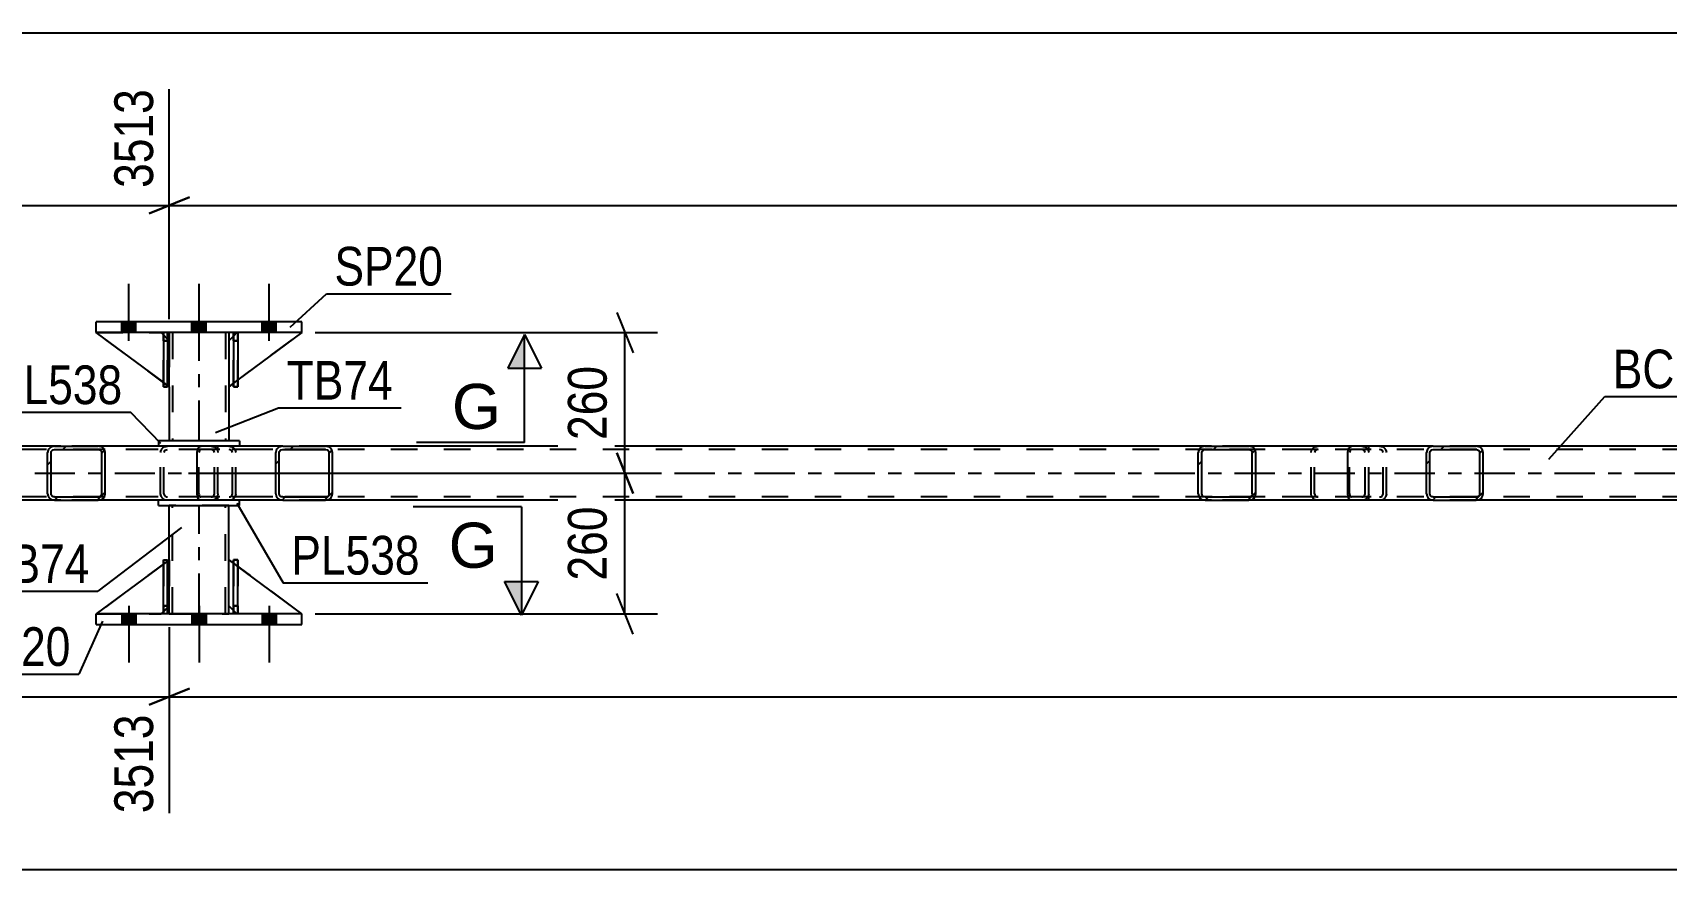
# Model space of a CAD drawing. Header units: millimetres. Extents: x 0 to 841, y 0 to 594.
# Drawn here: x 235.5 to 356.4, y 194.9 to 256.8 of the extents above; entities that cross this region are included whole.
import ezdxf

# ---------------------------------------------------------------- set-up
doc = ezdxf.new("R2010")
doc.units = ezdxf.units.MM
doc.linetypes.add('DXK_LINE_DOT2', pattern=[3.9198, 1.9599, -1.9599])
doc.linetypes.add('DXK_LINE_DOT3', pattern=[5.9187, 2.979, -0.9799, 0.9799, -0.9799])
doc.styles.add('Arial', font='ARIAL.TTF', dxfattribs={"height": 0.2})
doc.styles.add('Arial Narrow', font='ARIALN.TTF', dxfattribs={"height": 0.2})

# ---------------------------------------------------------------- blocks, each defined once
blk = doc.blocks.new('Part-103655098-5479 - 5425')
at = {"color": 7, "linetype": 'DXK_LINE_DOT2'}
for p, q in [((245.48, 217.7), (245.16, 217.47)), ((245.6, 214.4), (245.6, 217.8)), ((245.6, 214.4), (245, 213.8)), ((245.48, 214.27), (245.16, 213.95)), ((240.2, 213.8), (245, 213.8))]:
    blk.add_line(p, q, dxfattribs=at)
at = {"color": 2, "linetype": 'Continuous'}
for p, q in [((245.6, 217.8), (245.48, 217.7)), ((245.6, 214.4), (245.6, 217.8)), ((245.16, 217.47), (240.2, 213.8)), ((245.16, 213.95), (245, 213.8)), ((245.6, 214.4), (245.48, 214.27)), ((245.6, 214.4), (245.6, 214.4))]:
    blk.add_line(p, q, dxfattribs=at)
blk = doc.blocks.new('Part-103655098-5478 - 5425')
at = {"color": 7, "linetype": 'DXK_LINE_DOT2'}
for p, q in [((245.6, 217.8), (240.2, 213.8)), ((245.6, 214.4), (245.6, 217.8)), ((245.6, 217.8), (245.6, 214.4)), ((245, 213.8), (245.6, 214.4)), ((245.6, 214.4), (245, 213.8)), ((245.6, 214.4), (245.6, 214.4)), ((240.2, 213.8), (245, 213.8))]:
    blk.add_line(p, q, dxfattribs=at)
blk = doc.blocks.new('Part-103655098-5480 - 5425')
at = {"color": 7, "linetype": 'DXK_LINE_DOT2'}
for p, q in [((245.16, 234), (245.16, 234.6)), ((245.16, 234.6), (245.16, 234.6)), ((245.16, 234.6), (245.16, 230.6)), ((245.48, 234.6), (245.16, 234.6)), ((245.48, 234), (245.48, 234.6)), ((245.48, 230.6), (245.48, 234.6)), ((245.16, 230.6), (245.16, 234)), ((245.16, 234), (245.48, 234)), ((245.48, 234), (245.48, 230.6)), ((245.16, 230.6), (245.48, 230.6))]:
    blk.add_line(p, q, dxfattribs=at)
blk = doc.blocks.new('Part-103655098-5545 - 5425')
at = {"color": 2, "linetype": 'Continuous'}
for p, q in [((245.6, 234.6), (245.6, 234)), ((250, 234.6), (250, 234)), ((245.6, 230.6), (245.6, 226.6)), ((250, 230.6), (250, 226.6))]:
    blk.add_line(p, q, dxfattribs=at)
at = {"color": 7, "linetype": 'DXK_LINE_DOT2'}
for p, q in [((250, 234.6), (245.6, 234.6)), ((245.84, 234.6), (245.84, 226.6)), ((249.76, 234.6), (249.76, 226.6)), ((245.6, 234), (245.6, 230.6)), ((250, 234), (250, 230.6)), ((250, 226.6), (245.6, 226.6))]:
    blk.add_line(p, q, dxfattribs=at)
at = {"color": 7, "linetype": 'DXK_LINE_DOT3'}
blk.add_line((247.8, 226.6), (247.8, 234.6), dxfattribs=at)
blk = doc.blocks.new('Part-103655098-5481 - 5425')
at = {"color": 7, "linetype": 'DXK_LINE_DOT2'}
for p, q in [((250, 214.4), (250, 217.8)), ((250, 217.8), (255.4, 213.8)), ((250.6, 213.8), (250, 214.4)), ((255.4, 213.8), (250.6, 213.8))]:
    blk.add_line(p, q, dxfattribs=at)
blk = doc.blocks.new('Part-103655098-5482 - 5425')
at = {"color": 2, "linetype": 'Continuous'}
for p, q in [((250, 214.4), (250, 217.8)), ((250.36, 217.54), (250, 217.8)), ((255.4, 213.8), (250.68, 217.3)), ((250.36, 214.04), (250, 214.4))]:
    blk.add_line(p, q, dxfattribs=at)
at = {"color": 7, "linetype": 'DXK_LINE_DOT2'}
for p, q in [((250.68, 217.3), (250.36, 217.54)), ((250.6, 213.8), (250.36, 214.04)), ((255.4, 213.8), (250.6, 213.8)), ((255.4, 213.8), (255.4, 213.8)), ((255.4, 213.8), (255.4, 213.8))]:
    blk.add_line(p, q, dxfattribs=at)
blk = doc.blocks.new('Part-103655098-5493 - 5425')
at = {"color": 7, "linetype": 'DXK_LINE_DOT2'}
for p, q in [((250.6, 234.6), (250.36, 234.35)), ((255.4, 234.6), (250.6, 234.6)), ((250.68, 231.1), (250.36, 230.86))]:
    blk.add_line(p, q, dxfattribs=at)
at = {"color": 2, "linetype": 'Continuous'}
for p, q in [((255.4, 234.6), (250.68, 231.1)), ((250.36, 234.35), (250, 234)), ((250, 234), (250, 230.6)), ((250.36, 230.86), (250, 230.6))]:
    blk.add_line(p, q, dxfattribs=at)
blk = doc.blocks.new('Part-103655098-5494 - 5425')
at = {"color": 7, "linetype": 'DXK_LINE_DOT2'}
for p, q in [((250.6, 234.6), (250, 234)), ((250, 230.6), (255.4, 234.6)), ((255.4, 234.6), (250.6, 234.6)), ((250, 234), (250, 230.6))]:
    blk.add_line(p, q, dxfattribs=at)
blk = doc.blocks.new('Part-103655098-5495 - 5425')
at = {"color": 2, "linetype": 'Continuous'}
for p, q in [((245.16, 230.93), (240.2, 234.6)), ((245.16, 234.44), (245, 234.6)), ((245.6, 234), (245.48, 234.12)), ((245.6, 234), (245.6, 234)), ((245.6, 230.6), (245.6, 234)), ((245.48, 230.69), (245.6, 230.6)), ((245.6, 230.6), (245.6, 230.6))]:
    blk.add_line(p, q, dxfattribs=at)
at = {"color": 7, "linetype": 'DXK_LINE_DOT2'}
for p, q in [((245, 234.6), (240.2, 234.6)), ((245, 234.6), (245.6, 234)), ((245.48, 234.12), (245.16, 234.44)), ((245.6, 234), (245.6, 230.6)), ((245.48, 230.69), (245.16, 230.93))]:
    blk.add_line(p, q, dxfattribs=at)
blk = doc.blocks.new('Part-103655098-5496 - 5425')
at = {"color": 7, "linetype": 'DXK_LINE_DOT2'}
for p, q in [((245.6, 230.6), (240.2, 234.6)), ((240.2, 234.6), (245, 234.6)), ((245, 234.6), (245.6, 234)), ((245.6, 234), (245, 234.6)), ((245.6, 234), (245.6, 230.6)), ((245.6, 234), (245.6, 234)), ((245.6, 234), (245.6, 230.6))]:
    blk.add_line(p, q, dxfattribs=at)
blk = doc.blocks.new('Part-103655098-5497 - 5425')
at = {"color": 2, "linetype": 'Continuous'}
for p, q in [((250.68, 234.6), (250.36, 234.6)), ((250.36, 234.6), (250.36, 230.6)), ((250.68, 234.6), (250.68, 234.6)), ((250.68, 234.6), (250.68, 230.6)), ((250.68, 230.6), (250.36, 230.6))]:
    blk.add_line(p, q, dxfattribs=at)
at = {"color": 7, "linetype": 'DXK_LINE_DOT2'}
for p, q in [((250.36, 234), (250.36, 234.6)), ((250.68, 234), (250.68, 234.6)), ((250.68, 234.6), (250.68, 234.6)), ((250.68, 234), (250.36, 234)), ((250.36, 234), (250.36, 230.6)), ((250.68, 230.6), (250.68, 234))]:
    blk.add_line(p, q, dxfattribs=at)
blk = doc.blocks.new('Part-103655098-5565 - 5425')
at = {"linetype": 'Continuous'}
h = blk.add_hatch(dxfattribs=at)
h.set_pattern_fill('', scale=0.7, style=0, pattern_type=0)
h.set_pattern_definition([(45, (342.7683, 225.9014), (-1.57154, 1.57154), [])])
h.paths.add_polyline_path([(342.81, 225.72), (342.77, 225.9), (342.66, 226.06), (342.5, 226.16), (342.3, 226.2), (339.12, 226.2), (338.93, 226.16), (338.76, 226.06), (338.66, 225.9), (338.62, 225.72), (338.62, 222.68), (338.66, 222.49), (338.76, 222.34), (338.93, 222.23), (339.12, 222.2), (342.3, 222.2), (342.5, 222.23), (342.66, 222.34), (342.77, 222.49), (342.81, 222.68)])
h.paths.add_polyline_path([(342.54, 222.59), (342.48, 222.51), (342.4, 222.46), (342.3, 222.44), (339.12, 222.44), (339.02, 222.46), (338.94, 222.51), (338.89, 222.59), (338.87, 222.68), (338.87, 225.72), (338.89, 225.81), (338.94, 225.89), (339.02, 225.94), (339.12, 225.96), (342.3, 225.96), (342.4, 225.94), (342.48, 225.89), (342.54, 225.81), (342.56, 225.72), (342.56, 222.68)])
at = {"color": 2, "linetype": 'Continuous'}
for p, q in [((332.81, 225.9), (332.87, 226.06)), ((332.87, 226.06), (332.96, 226.16)), ((332.96, 226.16), (333.06, 226.2)), ((339.12, 226.2), (333.06, 226.2)), ((339.12, 226.2), (338.93, 226.16)), ((339.12, 226.2), (342.3, 226.2)), ((342.5, 226.16), (342.3, 226.2)), ((332.79, 225.72), (332.81, 225.9)), ((332.79, 222.68), (332.79, 225.72)), ((338.66, 225.9), (338.62, 225.72)), ((338.62, 222.68), (338.62, 225.72)), ((338.87, 225.72), (338.89, 225.81)), ((338.87, 222.68), (338.87, 225.72)), ((338.89, 225.81), (338.94, 225.89)), ((338.94, 225.89), (339.02, 225.94)), ((339.02, 225.94), (339.12, 225.96)), ((339.12, 225.96), (342.3, 225.96)), ((342.3, 225.96), (342.4, 225.94)), ((342.4, 225.94), (342.48, 225.89)), ((342.48, 225.89), (342.54, 225.81)), ((342.54, 225.81), (342.56, 225.72)), ((342.56, 222.68), (342.56, 225.72)), ((342.81, 225.72), (342.77, 225.9)), ((342.81, 222.68), (342.81, 225.72)), ((332.81, 222.49), (332.79, 222.68)), ((332.87, 222.34), (332.81, 222.49)), ((338.62, 222.68), (338.66, 222.49)), ((338.89, 222.59), (338.87, 222.68)), ((338.94, 222.51), (338.89, 222.59)), ((339.02, 222.46), (338.94, 222.51)), ((339.12, 222.44), (339.02, 222.46)), ((339.12, 222.44), (342.3, 222.44)), ((342.4, 222.46), (342.3, 222.44)), ((342.48, 222.51), (342.4, 222.46)), ((342.54, 222.59), (342.48, 222.51)), ((342.56, 222.68), (342.54, 222.59)), ((342.77, 222.49), (342.81, 222.68)), ((332.96, 222.23), (332.87, 222.34)), ((333.06, 222.2), (332.96, 222.23)), ((339.12, 222.2), (333.06, 222.2)), ((338.93, 222.23), (339.12, 222.2)), ((339.12, 222.2), (342.3, 222.2)), ((342.3, 222.2), (342.5, 222.23))]:
    blk.add_line(p, q, dxfattribs=at)
at = {"color": 7, "linetype": 'DXK_LINE_DOT2'}
for p, q in [((334.34, 225.96), (334.34, 226.2)), ((335.15, 226.2), (335.35, 226.16)), ((342.3, 226.2), (339.12, 226.2)), ((332.94, 225.81), (332.93, 225.72)), ((332.93, 222.68), (332.93, 225.72)), ((332.97, 225.89), (332.94, 225.81)), ((333.01, 225.94), (332.97, 225.89)), ((333.06, 225.96), (333.01, 225.94)), ((342.3, 225.96), (333.06, 225.96)), ((335.25, 225.94), (335.15, 225.96)), ((335.33, 225.89), (335.25, 225.94)), ((335.39, 225.81), (335.33, 225.89)), ((335.4, 225.72), (335.39, 225.81)), ((335.4, 222.68), (335.4, 225.72)), ((335.62, 225.9), (335.66, 225.72)), ((335.66, 222.68), (335.66, 225.72)), ((332.93, 222.68), (332.94, 222.59)), ((332.94, 222.59), (332.97, 222.51)), ((332.97, 222.51), (333.01, 222.46)), ((333.01, 222.46), (333.06, 222.44)), ((342.3, 222.44), (333.06, 222.44)), ((334.34, 222.2), (334.34, 222.44)), ((335.15, 222.44), (335.25, 222.46)), ((335.25, 222.46), (335.33, 222.51)), ((335.33, 222.51), (335.39, 222.59)), ((335.39, 222.59), (335.4, 222.68)), ((335.66, 222.68), (335.62, 222.49)), ((335.35, 222.23), (335.15, 222.2)), ((342.3, 222.2), (339.12, 222.2))]:
    blk.add_line(p, q, dxfattribs=at)
for centre, start, end in [((335.17, 225.7), 23.8494, 68.8059), ((335.17, 222.69), 291.1941, 336.1506)]:
    blk.add_arc(centre, 0.492, start, end, dxfattribs=at)
at = {"color": 2, "linetype": 'Continuous'}
for centre, start, end in [((339.11, 225.7), 111.1941, 156.1506), ((342.32, 225.7), 23.8494, 68.8059), ((339.11, 222.69), 203.8494, 248.8059), ((342.32, 222.69), 291.1941, 336.1506)]:
    blk.add_arc(centre, 0.492, start, end, dxfattribs=at)
blk = doc.blocks.new('Part-103655098-5567 - 5425')
at = {"color": 7, "linetype": 'DXK_LINE_DOT2'}
for p, q in [((250.68, 217.8), (250.36, 217.8)), ((250.36, 214.4), (250.36, 217.8)), ((250.36, 217.8), (250.36, 213.8)), ((250.68, 217.8), (250.68, 214.4)), ((250.68, 213.8), (250.68, 217.8)), ((250.68, 214.4), (250.36, 214.4)), ((250.36, 213.8), (250.36, 214.4)), ((250.68, 214.4), (250.68, 213.8)), ((250.68, 213.8), (250.36, 213.8)), ((250.68, 213.8), (250.68, 213.8))]:
    blk.add_line(p, q, dxfattribs=at)
blk = doc.blocks.new('Bolt-103655098-5653 - 5425')
at = {"linetype": 'Continuous'}
for points in [[(243.12, 213.8), (242.08, 213.8), (242.08, 213), (243.12, 213)], [(243.12, 213.8), (242.08, 213.8), (242.08, 213), (243.12, 213)], [(243.12, 213.8), (242.08, 213.8), (242.08, 213), (243.12, 213)], [(248.32, 213.8), (247.28, 213.8), (247.28, 213), (248.32, 213)], [(248.32, 213.8), (247.28, 213.8), (247.28, 213), (248.32, 213)], [(253.52, 213.8), (252.48, 213.8), (252.48, 213), (253.52, 213)], [(253.52, 213.8), (252.48, 213.8), (252.48, 213), (253.52, 213)], [(253.52, 213.8), (252.48, 213.8), (252.48, 213), (253.52, 213)]]:
    blk.add_hatch(color=1, dxfattribs=at).paths.add_polyline_path(points)
at = {"color": 1, "linetype": 'Continuous'}
for p, q in [((242.6, 214.4), (242.6, 210.2)), ((242.6, 214.4), (242.6, 210.2)), ((242.6, 214.4), (242.6, 210.2)), ((247.8, 214.4), (247.8, 210.2)), ((247.8, 214.4), (247.8, 210.2)), ((253, 214.4), (253, 210.2)), ((253, 214.4), (253, 210.2)), ((253, 214.4), (253, 210.2)), ((242.08, 213.8), (242.08, 213)), ((242.08, 213.8), (242.08, 213)), ((242.08, 213.8), (242.08, 213)), ((243.12, 213.8), (243.12, 213)), ((243.12, 213.8), (243.12, 213)), ((243.12, 213.8), (243.12, 213)), ((247.28, 213.8), (247.28, 213)), ((247.28, 213.8), (247.28, 213)), ((248.32, 213.8), (248.32, 213)), ((248.32, 213.8), (248.32, 213)), ((252.48, 213.8), (252.48, 213)), ((252.48, 213.8), (252.48, 213)), ((252.48, 213.8), (252.48, 213)), ((253.52, 213.8), (253.52, 213)), ((253.52, 213.8), (253.52, 213)), ((253.52, 213.8), (253.52, 213))]:
    blk.add_line(p, q, dxfattribs=at)
blk = doc.blocks.new('Part-103655098-5508 - 5425')
at = {"color": 2, "linetype": 'Continuous'}
for p, q in [((244.8, 221.8), (244.8, 222.2)), ((244.8, 221.8), (250.8, 221.8)), ((250.8, 221.8), (250.8, 222.2))]:
    blk.add_line(p, q, dxfattribs=at)
at = {"color": 7, "linetype": 'DXK_LINE_DOT2'}
blk.add_line((250.8, 222.2), (244.8, 222.2), dxfattribs=at)
blk = doc.blocks.new('Part-103655098-5510 - 5425')
at = {"color": 7, "linetype": 'DXK_LINE_DOT2'}
for p, q in [((245.16, 217.8), (245.48, 217.8)), ((245.16, 214.4), (245.16, 217.8)), ((245.16, 217.8), (245.16, 213.8)), ((245.48, 217.8), (245.48, 214.4)), ((245.48, 213.8), (245.48, 217.7)), ((245.48, 214.4), (245.16, 214.4)), ((245.16, 213.8), (245.16, 214.4)), ((245.48, 214.4), (245.48, 213.8)), ((245.48, 213.8), (245.16, 213.8)), ((245.48, 213.8), (245.48, 213.8))]:
    blk.add_line(p, q, dxfattribs=at)
blk = doc.blocks.new('Part-103655098-5512 - 5425')
at = {"color": 2, "linetype": 'Continuous'}
for p, q in [((245.16, 213.8), (245.16, 217.8)), ((245.16, 217.8), (245.48, 217.8)), ((245.48, 213.8), (245.48, 217.8)), ((245.16, 213.8), (245.16, 213.8)), ((245.48, 213.8), (245.16, 213.8))]:
    blk.add_line(p, q, dxfattribs=at)
at = {"color": 7, "linetype": 'DXK_LINE_DOT2'}
for p, q in [((245.16, 217.8), (245.16, 214.4)), ((245.48, 214.4), (245.48, 217.8)), ((245.16, 214.4), (245.16, 213.8)), ((245.16, 214.4), (245.48, 214.4)), ((245.48, 213.8), (245.48, 214.4)), ((245.48, 213.8), (245.48, 213.8))]:
    blk.add_line(p, q, dxfattribs=at)
blk = doc.blocks.new('Part-103655098-5515 - 5425')
at = {"color": 7, "linetype": 'DXK_LINE_DOT2'}
for p, q in [((250.36, 234), (250.36, 234.6)), ((250.36, 234.6), (250.36, 234.6)), ((250.36, 234.6), (250.36, 230.6)), ((250.68, 234.6), (250.36, 234.6)), ((250.68, 234), (250.68, 234.6)), ((250.68, 230.6), (250.68, 234.6)), ((250.36, 230.6), (250.36, 234)), ((250.36, 234), (250.68, 234)), ((250.68, 234), (250.68, 230.6)), ((250.36, 230.6), (250.68, 230.6))]:
    blk.add_line(p, q, dxfattribs=at)
blk = doc.blocks.new('Part-103655098-5521 - 5425')
at = {"color": 2, "linetype": 'Continuous'}
for p, q in [((240.2, 213), (240.2, 213.8)), ((255.4, 213.8), (240.2, 213.8)), ((240.2, 213), (255.4, 213)), ((255.4, 213), (255.4, 213.8))]:
    blk.add_line(p, q, dxfattribs=at)
at = {"color": 7, "linetype": 'DXK_LINE_DOT2'}
for p, q in [((240.2, 213), (240.2, 213.8)), ((255.4, 213), (255.4, 213.8))]:
    blk.add_line(p, q, dxfattribs=at)
blk = doc.blocks.new('Part-103655098-5526 - 5425')
at = {"color": 2, "linetype": 'Continuous'}
for p, q in [((240.2, 234.6), (240.2, 235.4)), ((255.4, 235.4), (240.2, 235.4)), ((255.4, 234.6), (240.2, 234.6)), ((255.4, 234.6), (255.4, 235.4))]:
    blk.add_line(p, q, dxfattribs=at)
at = {"color": 7, "linetype": 'DXK_LINE_DOT2'}
for p, q in [((240.2, 234.6), (240.2, 235.4)), ((255.4, 234.6), (255.4, 235.4))]:
    blk.add_line(p, q, dxfattribs=at)
blk = doc.blocks.new('Part-103655098-5531 - 5425')
at = {"color": 2, "linetype": 'Continuous'}
for p, q in [((245.6, 217.8), (245.6, 221.8)), ((250, 217.8), (250, 221.8)), ((245.6, 213.8), (245.6, 214.4)), ((250, 213.8), (250, 214.4))]:
    blk.add_line(p, q, dxfattribs=at)
at = {"color": 7, "linetype": 'DXK_LINE_DOT2'}
for p, q in [((250, 221.8), (245.6, 221.8)), ((245.84, 213.8), (245.84, 221.8)), ((249.76, 213.8), (249.76, 221.8)), ((245.6, 214.4), (245.6, 217.8)), ((250, 214.4), (250, 217.8)), ((245.6, 213.8), (250, 213.8))]:
    blk.add_line(p, q, dxfattribs=at)
at = {"color": 7, "linetype": 'DXK_LINE_DOT3'}
blk.add_line((247.8, 213.8), (247.8, 221.8), dxfattribs=at)
blk = doc.blocks.new('Part-103655098-5569 - 5425')
at = {"color": 2, "linetype": 'Continuous'}
for p, q in [((250.36, 213.8), (250.36, 217.8)), ((250.36, 217.8), (250.68, 217.8)), ((250.68, 213.8), (250.68, 217.8)), ((250.36, 213.8), (250.36, 213.8)), ((250.68, 213.8), (250.36, 213.8))]:
    blk.add_line(p, q, dxfattribs=at)
at = {"color": 7, "linetype": 'DXK_LINE_DOT2'}
for p, q in [((250.36, 217.8), (250.36, 214.4)), ((250.68, 214.4), (250.68, 217.8)), ((250.36, 214.4), (250.36, 213.8)), ((250.36, 214.4), (250.68, 214.4)), ((250.68, 213.8), (250.68, 214.4)), ((250.68, 213.8), (250.68, 213.8))]:
    blk.add_line(p, q, dxfattribs=at)
blk = doc.blocks.new('Part-103655098-5570 - 5425')
at = {"linetype": 'Continuous'}
h = blk.add_hatch(dxfattribs=at)
h.set_pattern_fill('', scale=0.7, style=0, pattern_type=0)
h.set_pattern_definition([(45, (325.9503, 225.9014), (-1.57154, 1.57154), [])])
h.paths.add_polyline_path([(325.99, 225.72), (325.95, 225.9), (325.84, 226.06), (325.67, 226.16), (325.48, 226.2), (322.24, 226.2), (322.05, 226.16), (321.88, 226.06), (321.77, 225.9), (321.73, 225.72), (321.73, 222.68), (321.77, 222.49), (321.88, 222.34), (322.05, 222.23), (322.24, 222.2), (325.48, 222.2), (325.67, 222.23), (325.84, 222.34), (325.95, 222.49), (325.99, 222.68)])
h.paths.add_polyline_path([(325.71, 222.59), (325.66, 222.51), (325.58, 222.46), (325.48, 222.44), (322.24, 222.44), (322.15, 222.46), (322.06, 222.51), (322.01, 222.59), (321.99, 222.68), (321.99, 225.72), (322.01, 225.81), (322.06, 225.89), (322.15, 225.94), (322.24, 225.96), (325.48, 225.96), (325.58, 225.94), (325.66, 225.89), (325.71, 225.81), (325.73, 225.72), (325.73, 222.68)])
at = {"color": 2, "linetype": 'Continuous'}
for p, q in [((322.24, 226.2), (322.05, 226.16)), ((322.24, 226.2), (325.48, 226.2)), ((333.06, 226.2), (325.48, 226.2)), ((325.67, 226.16), (325.48, 226.2)), ((321.77, 225.9), (321.73, 225.72)), ((321.73, 222.68), (321.73, 225.72)), ((321.99, 225.72), (322.01, 225.81)), ((321.99, 222.68), (321.99, 225.72)), ((322.01, 225.81), (322.06, 225.89)), ((322.06, 225.89), (322.15, 225.94)), ((322.15, 225.94), (322.24, 225.96)), ((322.24, 225.96), (325.48, 225.96)), ((325.48, 225.96), (325.58, 225.94)), ((325.58, 225.94), (325.66, 225.89)), ((325.66, 225.89), (325.71, 225.81)), ((325.71, 225.81), (325.73, 225.72)), ((325.73, 222.68), (325.73, 225.72)), ((325.99, 225.72), (325.95, 225.9)), ((325.99, 222.68), (325.99, 225.72)), ((321.73, 222.68), (321.77, 222.49)), ((322.01, 222.59), (321.99, 222.68)), ((322.06, 222.51), (322.01, 222.59)), ((322.15, 222.46), (322.06, 222.51)), ((322.24, 222.44), (322.15, 222.46)), ((322.24, 222.44), (325.48, 222.44)), ((325.58, 222.46), (325.48, 222.44)), ((325.66, 222.51), (325.58, 222.46)), ((325.71, 222.59), (325.66, 222.51)), ((325.73, 222.68), (325.71, 222.59)), ((325.95, 222.49), (325.99, 222.68)), ((322.05, 222.23), (322.24, 222.2)), ((322.24, 222.2), (325.48, 222.2)), ((325.48, 222.2), (325.67, 222.23)), ((333.06, 222.2), (325.48, 222.2))]:
    blk.add_line(p, q, dxfattribs=at)
at = {"color": 7, "linetype": 'DXK_LINE_DOT2'}
for p, q in [((325.48, 226.2), (322.24, 226.2)), ((330.4, 226.16), (330.59, 226.2)), ((333.83, 226.2), (333.06, 226.2)), ((333.83, 226.2), (334.02, 226.16)), ((333.83, 225.96), (322.24, 225.96)), ((330.08, 225.72), (330.12, 225.9)), ((330.08, 222.68), (330.08, 225.72)), ((330.36, 225.81), (330.34, 225.72)), ((330.34, 222.68), (330.34, 225.72)), ((330.41, 225.89), (330.36, 225.81)), ((330.49, 225.94), (330.41, 225.89)), ((330.59, 225.96), (330.49, 225.94)), ((333.93, 225.94), (333.83, 225.96)), ((334.01, 225.89), (333.93, 225.94)), ((334.06, 225.81), (334.01, 225.89)), ((334.08, 225.72), (334.06, 225.81)), ((334.08, 222.68), (334.08, 225.72)), ((334.3, 225.9), (334.34, 225.72)), ((334.34, 222.68), (334.34, 225.72)), ((333.83, 222.44), (322.24, 222.44)), ((330.12, 222.49), (330.08, 222.68)), ((330.34, 222.68), (330.36, 222.59)), ((330.36, 222.59), (330.41, 222.51)), ((330.41, 222.51), (330.49, 222.46)), ((330.49, 222.46), (330.59, 222.44)), ((333.83, 222.44), (333.93, 222.46)), ((333.93, 222.46), (334.01, 222.51)), ((334.01, 222.51), (334.06, 222.59)), ((334.06, 222.59), (334.08, 222.68)), ((334.34, 222.68), (334.3, 222.49)), ((325.48, 222.2), (322.24, 222.2)), ((330.59, 222.2), (330.4, 222.23)), ((333.83, 222.2), (333.06, 222.2)), ((334.02, 222.23), (333.83, 222.2))]:
    blk.add_line(p, q, dxfattribs=at)
at = {"color": 2, "linetype": 'Continuous'}
for centre, start, end in [((322.22, 225.7), 110.7583, 155.68), ((325.5, 225.7), 24.32, 69.2417), ((322.22, 222.7), 204.32, 249.2417), ((325.5, 222.7), 290.7583, 335.68)]:
    blk.add_arc(centre, 0.496, start, end, dxfattribs=at)
at = {"color": 7, "linetype": 'DXK_LINE_DOT2'}
for centre, start, end in [((330.57, 225.7), 110.7583, 155.68), ((333.85, 225.7), 24.32, 69.2417), ((330.57, 222.7), 204.32, 249.2417), ((333.85, 222.7), 290.7583, 335.68)]:
    blk.add_arc(centre, 0.496, start, end, dxfattribs=at)
blk = doc.blocks.new('Part-103655098-5588 - 5425')
at = {"linetype": 'Continuous'}
h = blk.add_hatch(dxfattribs=at)
h.set_pattern_fill('', scale=0.7, style=0, pattern_type=0)
h.set_pattern_definition([(45, (257.634, 225.9014), (-1.57154, 1.57154), [])])
h.paths.add_polyline_path([(257.67, 225.72), (257.63, 225.9), (257.53, 226.06), (257.36, 226.16), (257.17, 226.2), (253.99, 226.2), (253.79, 226.16), (253.63, 226.06), (253.52, 225.9), (253.48, 225.72), (253.48, 222.68), (253.52, 222.49), (253.63, 222.34), (253.79, 222.23), (253.99, 222.2), (257.17, 222.2), (257.36, 222.23), (257.53, 222.34), (257.63, 222.49), (257.67, 222.68)])
h.paths.add_polyline_path([(257.4, 222.59), (257.35, 222.51), (257.27, 222.46), (257.17, 222.44), (253.99, 222.44), (253.89, 222.46), (253.81, 222.51), (253.75, 222.59), (253.73, 222.68), (253.73, 225.72), (253.75, 225.81), (253.81, 225.89), (253.89, 225.94), (253.99, 225.96), (257.17, 225.96), (257.27, 225.94), (257.35, 225.89), (257.4, 225.81), (257.42, 225.72), (257.42, 222.68)])
at = {"color": 2, "linetype": 'Continuous'}
for p, q in [((247.68, 225.9), (247.74, 226.06)), ((247.74, 226.06), (247.82, 226.16)), ((247.82, 226.16), (247.93, 226.2)), ((253.99, 226.2), (247.93, 226.2)), ((253.99, 226.2), (253.79, 226.16)), ((253.99, 226.2), (257.17, 226.2)), ((257.36, 226.16), (257.17, 226.2)), ((247.66, 225.72), (247.68, 225.9)), ((247.66, 222.68), (247.66, 225.72)), ((253.52, 225.9), (253.48, 225.72)), ((253.48, 222.68), (253.48, 225.72)), ((253.73, 225.72), (253.75, 225.81)), ((253.73, 222.68), (253.73, 225.72)), ((253.75, 225.81), (253.81, 225.89)), ((253.81, 225.89), (253.89, 225.94)), ((253.89, 225.94), (253.99, 225.96)), ((253.99, 225.96), (257.17, 225.96)), ((257.17, 225.96), (257.27, 225.94)), ((257.27, 225.94), (257.35, 225.89)), ((257.35, 225.89), (257.4, 225.81)), ((257.4, 225.81), (257.42, 225.72)), ((257.42, 222.68), (257.42, 225.72)), ((257.67, 225.72), (257.63, 225.9)), ((257.67, 222.68), (257.67, 225.72)), ((247.68, 222.49), (247.66, 222.68)), ((247.74, 222.34), (247.68, 222.49)), ((253.48, 222.68), (253.52, 222.49)), ((253.75, 222.59), (253.73, 222.68)), ((253.81, 222.51), (253.75, 222.59)), ((253.89, 222.46), (253.81, 222.51)), ((253.99, 222.44), (253.89, 222.46)), ((253.99, 222.44), (257.17, 222.44)), ((257.27, 222.46), (257.17, 222.44)), ((257.35, 222.51), (257.27, 222.46)), ((257.4, 222.59), (257.35, 222.51)), ((257.42, 222.68), (257.4, 222.59)), ((257.63, 222.49), (257.67, 222.68)), ((247.82, 222.23), (247.74, 222.34)), ((247.93, 222.2), (247.82, 222.23)), ((253.99, 222.2), (247.93, 222.2)), ((253.79, 222.23), (253.99, 222.2)), ((253.99, 222.2), (257.17, 222.2)), ((257.17, 222.2), (257.36, 222.23))]:
    blk.add_line(p, q, dxfattribs=at)
at = {"color": 7, "linetype": 'DXK_LINE_DOT2'}
for p, q in [((249.2, 225.96), (249.2, 226.2)), ((250.02, 226.2), (250.21, 226.16)), ((257.17, 226.2), (253.99, 226.2)), ((247.8, 225.81), (247.79, 225.72)), ((247.79, 222.68), (247.79, 225.72)), ((247.83, 225.89), (247.8, 225.81)), ((247.88, 225.94), (247.83, 225.89)), ((247.93, 225.96), (247.88, 225.94)), ((257.17, 225.96), (247.93, 225.96)), ((250.12, 225.94), (250.02, 225.96)), ((250.2, 225.89), (250.12, 225.94)), ((250.25, 225.81), (250.2, 225.89)), ((250.27, 225.72), (250.25, 225.81)), ((250.27, 222.68), (250.27, 225.72)), ((250.48, 225.9), (250.52, 225.72)), ((250.52, 222.68), (250.52, 225.72)), ((247.79, 222.68), (247.8, 222.59)), ((247.8, 222.59), (247.83, 222.51)), ((247.83, 222.51), (247.88, 222.46)), ((247.88, 222.46), (247.93, 222.44)), ((257.17, 222.44), (247.93, 222.44)), ((249.2, 222.2), (249.2, 222.44)), ((250.02, 222.44), (250.12, 222.46)), ((250.12, 222.46), (250.2, 222.51)), ((250.2, 222.51), (250.25, 222.59)), ((250.25, 222.59), (250.27, 222.68)), ((250.52, 222.68), (250.48, 222.49)), ((250.21, 222.23), (250.02, 222.2)), ((257.17, 222.2), (253.99, 222.2))]:
    blk.add_line(p, q, dxfattribs=at)
for centre, start, end in [((250.03, 225.7), 23.8494, 68.8059), ((250.03, 222.69), 291.1941, 336.1506)]:
    blk.add_arc(centre, 0.492, start, end, dxfattribs=at)
at = {"color": 2, "linetype": 'Continuous'}
for centre, start, end in [((253.97, 225.7), 111.1941, 156.1506), ((257.18, 225.7), 23.8494, 68.8059), ((253.97, 222.69), 203.8494, 248.8059), ((257.18, 222.69), 291.1941, 336.1506)]:
    blk.add_arc(centre, 0.492, start, end, dxfattribs=at)
blk = doc.blocks.new('Part-103655098-5589 - 5425')
at = {"linetype": 'Continuous'}
h = blk.add_hatch(dxfattribs=at)
h.set_pattern_fill('', scale=0.7, style=0, pattern_type=0)
h.set_pattern_definition([(45, (240.816, 225.9014), (-1.57154, 1.57154), [])])
h.paths.add_polyline_path([(240.85, 225.72), (240.82, 225.9), (240.71, 226.06), (240.54, 226.16), (240.34, 226.2), (237.11, 226.2), (236.91, 226.16), (236.75, 226.06), (236.64, 225.9), (236.6, 225.72), (236.6, 222.68), (236.64, 222.49), (236.75, 222.34), (236.91, 222.23), (237.11, 222.2), (240.34, 222.2), (240.54, 222.23), (240.71, 222.34), (240.82, 222.49), (240.85, 222.68)])
h.paths.add_polyline_path([(240.58, 222.59), (240.52, 222.51), (240.44, 222.46), (240.34, 222.44), (237.11, 222.44), (237.01, 222.46), (236.93, 222.51), (236.87, 222.59), (236.85, 222.68), (236.85, 225.72), (236.87, 225.81), (236.93, 225.89), (237.01, 225.94), (237.11, 225.96), (240.34, 225.96), (240.44, 225.94), (240.52, 225.89), (240.58, 225.81), (240.6, 225.72), (240.6, 222.68)])
at = {"color": 2, "linetype": 'Continuous'}
for p, q in [((237.11, 226.2), (236.91, 226.16)), ((237.11, 226.2), (240.34, 226.2)), ((247.93, 226.2), (240.34, 226.2)), ((240.54, 226.16), (240.34, 226.2)), ((236.64, 225.9), (236.6, 225.72)), ((236.6, 222.68), (236.6, 225.72)), ((236.85, 225.72), (236.87, 225.81)), ((236.85, 222.68), (236.85, 225.72)), ((236.87, 225.81), (236.93, 225.89)), ((236.93, 225.89), (237.01, 225.94)), ((237.01, 225.94), (237.11, 225.96)), ((237.11, 225.96), (240.34, 225.96)), ((240.34, 225.96), (240.44, 225.94)), ((240.44, 225.94), (240.52, 225.89)), ((240.52, 225.89), (240.58, 225.81)), ((240.58, 225.81), (240.6, 225.72)), ((240.6, 222.68), (240.6, 225.72)), ((240.85, 225.72), (240.82, 225.9)), ((240.85, 222.68), (240.85, 225.72)), ((236.6, 222.68), (236.64, 222.49)), ((236.87, 222.59), (236.85, 222.68)), ((236.93, 222.51), (236.87, 222.59)), ((237.01, 222.46), (236.93, 222.51)), ((237.11, 222.44), (237.01, 222.46)), ((237.11, 222.44), (240.34, 222.44)), ((240.44, 222.46), (240.34, 222.44)), ((240.52, 222.51), (240.44, 222.46)), ((240.58, 222.59), (240.52, 222.51)), ((240.6, 222.68), (240.58, 222.59)), ((240.82, 222.49), (240.85, 222.68)), ((236.91, 222.23), (237.11, 222.2)), ((237.11, 222.2), (240.34, 222.2)), ((240.34, 222.2), (240.54, 222.23)), ((247.93, 222.2), (240.34, 222.2))]:
    blk.add_line(p, q, dxfattribs=at)
at = {"color": 7, "linetype": 'DXK_LINE_DOT2'}
for p, q in [((240.34, 226.2), (237.11, 226.2)), ((245.26, 226.16), (245.46, 226.2)), ((248.69, 226.2), (247.93, 226.2)), ((248.69, 226.2), (248.89, 226.16)), ((248.69, 225.96), (237.11, 225.96)), ((244.95, 225.72), (244.99, 225.9)), ((244.95, 222.68), (244.95, 225.72)), ((245.22, 225.81), (245.2, 225.72)), ((245.2, 222.68), (245.2, 225.72)), ((245.28, 225.89), (245.22, 225.81)), ((245.28, 225.89), (245.3, 225.9)), ((245.3, 225.9), (245.36, 225.94)), ((245.36, 225.94), (245.46, 225.96)), ((248.79, 225.94), (248.69, 225.96)), ((248.87, 225.89), (248.79, 225.94)), ((248.93, 225.81), (248.87, 225.89)), ((248.95, 225.72), (248.93, 225.81)), ((248.95, 222.68), (248.95, 225.72)), ((249.17, 225.9), (249.2, 225.72)), ((249.2, 222.68), (249.2, 225.72)), ((248.69, 222.44), (237.11, 222.44)), ((244.99, 222.49), (244.95, 222.68)), ((245.2, 222.68), (245.22, 222.59)), ((245.22, 222.59), (245.28, 222.51)), ((245.28, 222.51), (245.3, 222.49)), ((245.3, 222.49), (245.36, 222.46)), ((245.36, 222.46), (245.46, 222.44)), ((248.69, 222.44), (248.79, 222.46)), ((248.79, 222.46), (248.87, 222.51)), ((248.87, 222.51), (248.93, 222.59)), ((248.93, 222.59), (248.95, 222.68)), ((249.2, 222.68), (249.17, 222.49)), ((240.34, 222.2), (237.11, 222.2)), ((245.46, 222.2), (245.26, 222.23)), ((248.69, 222.2), (247.93, 222.2)), ((248.89, 222.23), (248.69, 222.2))]:
    blk.add_line(p, q, dxfattribs=at)
at = {"color": 2, "linetype": 'Continuous'}
for centre, start, end in [((237.09, 225.7), 110.7583, 155.68), ((240.36, 225.7), 24.32, 69.2417), ((237.09, 222.7), 204.32, 249.2417), ((240.36, 222.7), 290.7583, 335.68)]:
    blk.add_arc(centre, 0.496, start, end, dxfattribs=at)
at = {"color": 7, "linetype": 'DXK_LINE_DOT2'}
for centre, start, end in [((245.44, 225.7), 110.7583, 155.68), ((248.71, 225.7), 24.32, 69.2417), ((245.44, 222.7), 204.32, 249.2417), ((248.71, 222.7), 290.7583, 335.68)]:
    blk.add_arc(centre, 0.496, start, end, dxfattribs=at)
blk = doc.blocks.new('Part-103655098-5595 - 5425')
at = {"color": 2, "linetype": 'Continuous'}
for p, q in [((237.11, 226.2), (172.04, 226.2)), ((322.24, 226.2), (257.17, 226.2)), ((407.38, 226.2), (342.3, 226.2)), ((237.11, 222.2), (172.04, 222.2)), ((322.24, 222.2), (257.17, 222.2)), ((407.38, 222.2), (342.3, 222.2))]:
    blk.add_line(p, q, dxfattribs=at)
at = {"color": 7, "linetype": 'DXK_LINE_DOT2'}
for p, q in [((257.17, 226.2), (237.11, 226.2)), ((342.3, 226.2), (322.24, 226.2)), ((769.61, 225.96), (105.18, 225.96)), ((769.61, 222.44), (105.18, 222.44)), ((257.17, 222.2), (237.11, 222.2)), ((342.3, 222.2), (322.24, 222.2))]:
    blk.add_line(p, q, dxfattribs=at)
at = {"color": 7, "linetype": 'DXK_LINE_DOT3'}
blk.add_line((105.43, 224.2), (769.61, 224.2), dxfattribs=at)
blk = doc.blocks.new('Bolt-103655098-5654 - 5425')
at = {"linetype": 'Continuous'}
for points in [[(242.08, 234.6), (243.12, 234.6), (243.12, 235.4), (242.08, 235.4)], [(242.08, 234.6), (243.12, 234.6), (243.12, 235.4), (242.08, 235.4)], [(242.08, 234.6), (243.12, 234.6), (243.12, 235.4), (242.08, 235.4)], [(247.28, 234.6), (248.32, 234.6), (248.32, 235.4), (247.28, 235.4)], [(247.28, 234.6), (248.32, 234.6), (248.32, 235.4), (247.28, 235.4)], [(252.48, 234.6), (253.52, 234.6), (253.52, 235.4), (252.48, 235.4)], [(252.48, 234.6), (253.52, 234.6), (253.52, 235.4), (252.48, 235.4)], [(252.48, 234.6), (253.52, 234.6), (253.52, 235.4), (252.48, 235.4)]]:
    blk.add_hatch(color=1, dxfattribs=at).paths.add_polyline_path(points)
at = {"color": 1, "linetype": 'Continuous'}
for p, q in [((242.6, 234), (242.6, 238.2)), ((242.6, 234), (242.6, 238.2)), ((242.6, 234), (242.6, 238.2)), ((247.8, 234), (247.8, 238.2)), ((247.8, 234), (247.8, 238.2)), ((253, 234), (253, 238.2)), ((253, 234), (253, 238.2)), ((253, 234), (253, 238.2)), ((242.08, 234.6), (242.08, 235.4)), ((242.08, 234.6), (242.08, 235.4)), ((242.08, 234.6), (242.08, 235.4)), ((243.12, 234.6), (243.12, 235.4)), ((243.12, 234.6), (243.12, 235.4)), ((243.12, 234.6), (243.12, 235.4)), ((247.28, 234.6), (247.28, 235.4)), ((247.28, 234.6), (247.28, 235.4)), ((248.32, 234.6), (248.32, 235.4)), ((248.32, 234.6), (248.32, 235.4)), ((252.48, 234.6), (252.48, 235.4)), ((252.48, 234.6), (252.48, 235.4)), ((252.48, 234.6), (252.48, 235.4)), ((253.52, 234.6), (253.52, 235.4)), ((253.52, 234.6), (253.52, 235.4)), ((253.52, 234.6), (253.52, 235.4))]:
    blk.add_line(p, q, dxfattribs=at)
blk = doc.blocks.new('Part-103655098-5663 - 5425')
at = {"color": 2, "linetype": 'Continuous'}
for p, q in [((250.8, 226.6), (244.8, 226.6)), ((244.8, 226.6), (244.8, 226.2)), ((250.8, 226.6), (250.8, 226.2))]:
    blk.add_line(p, q, dxfattribs=at)
at = {"color": 7, "linetype": 'DXK_LINE_DOT2'}
blk.add_line((250.8, 226.2), (244.8, 226.2), dxfattribs=at)
blk = doc.blocks.new('Part-103655098-5670 - 5425')
at = {"color": 2, "linetype": 'Continuous'}
for p, q in [((245.48, 234.6), (245.16, 234.6)), ((245.16, 234.6), (245.16, 230.6)), ((245.48, 234.6), (245.48, 234.6)), ((245.48, 234.6), (245.48, 230.6)), ((245.48, 230.6), (245.16, 230.6))]:
    blk.add_line(p, q, dxfattribs=at)
at = {"color": 7, "linetype": 'DXK_LINE_DOT2'}
for p, q in [((245.16, 234), (245.16, 234.6)), ((245.48, 234), (245.48, 234.6)), ((245.48, 234.6), (245.48, 234.6)), ((245.48, 234), (245.16, 234)), ((245.16, 234), (245.16, 230.6)), ((245.48, 230.6), (245.48, 234))]:
    blk.add_line(p, q, dxfattribs=at)
blk = doc.blocks.new('StraightDimension-103655098-12216 - 5425')
at = {"color": 7, "linetype": 'Continuous'}
for p, q in [((245.6, 212.8), (245.6, 199.05)), ((247.1, 208.26), (244.1, 207.06)), ((245.6, 207.66), (501.01, 207.66))]:
    blk.add_line(p, q, dxfattribs=at)
blk = doc.blocks.new('StraightDimension-103655098-12247 - 5425')
at = {"color": 7, "linetype": 'Continuous'}
blk.add_line((103.76, 194.89), (780.47, 194.89), dxfattribs=at)
blk = doc.blocks.new('StraightDimension-103655098-5812 - 5425')
at = {"color": 7, "linetype": 'Continuous'}
for p, q in [((278.71, 225.7), (279.91, 222.7)), ((247.03, 224.2), (281.71, 224.2)), ((279.31, 213.8), (279.31, 224.2)), ((279.91, 212.3), (278.71, 215.3)), ((256.4, 213.8), (281.71, 213.8))]:
    blk.add_line(p, q, dxfattribs=at)
at = {"color": 0}
blk.add_wipeout([(278.56, 222.34), (274.36, 222.34), (274.36, 215.66), (278.56, 215.66)], dxfattribs=at)
at = {"color": 3, "style": 'Arial Narrow'}
blk.add_text('260', height=2.863, rotation=90.0002, dxfattribs=at).set_placement((277.96, 216.26))
blk = doc.blocks.new('StraightDimension-103655098-12183 - 5425')
at = {"color": 7, "linetype": 'Continuous'}
for p, q in [((245.6, 235.6), (245.6, 252.62)), ((247.1, 244.61), (244.1, 243.41)), ((245.6, 244.01), (501.01, 244.01))]:
    blk.add_line(p, q, dxfattribs=at)
blk = doc.blocks.new('StraightDimension-103655098-5840 - 5425')
at = {"color": 7, "linetype": 'Continuous'}
for p, q in [((278.71, 236.1), (279.91, 233.1)), ((256.4, 234.6), (281.71, 234.6)), ((279.31, 224.2), (279.31, 234.6)), ((279.91, 222.7), (278.71, 225.7)), ((247.03, 224.2), (281.71, 224.2))]:
    blk.add_line(p, q, dxfattribs=at)
at = {"color": 0}
blk.add_wipeout([(278.56, 232.74), (274.36, 232.74), (274.36, 226.06), (278.56, 226.06)], dxfattribs=at)
at = {"color": 3, "style": 'Arial Narrow'}
blk.add_text('260', height=2.863, rotation=90.0002, dxfattribs=at).set_placement((277.96, 226.66))
blk = doc.blocks.new('StraightDimension-103655098-9516 - 5425')
at = {"color": 7, "linetype": 'Continuous'}
blk.add_line((104.39, 256.79), (779.83, 256.79), dxfattribs=at)
blk = doc.blocks.new('StraightDimension-103655098-12184 - 5425')
at = {"color": 7, "linetype": 'Continuous'}
for p, q in [((245.6, 235.6), (245.6, 252.62)), ((244.1, 243.41), (247.1, 244.61)), ((105.1, 244.01), (245.6, 244.01))]:
    blk.add_line(p, q, dxfattribs=at)
at = {"color": 0, "linetype": 'Continuous'}
blk.add_wipeout([(245, 253.22), (240.8, 253.22), (240.8, 244.71), (245, 244.71)], dxfattribs=at)
at = {"color": 3, "linetype": 'Continuous', "style": 'Arial Narrow'}
blk.add_text('3513', height=2.863, rotation=90.0002, dxfattribs=at).set_placement((244.4, 245.31))
blk = doc.blocks.new('StraightDimension-103655098-12217 - 5425')
at = {"color": 7, "linetype": 'Continuous'}
for p, q in [((245.6, 212.8), (245.6, 199.05)), ((244.1, 207.06), (247.1, 208.26)), ((105.1, 207.66), (245.6, 207.66))]:
    blk.add_line(p, q, dxfattribs=at)
at = {"color": 0, "linetype": 'Continuous'}
blk.add_wipeout([(245, 206.96), (240.8, 206.96), (240.8, 198.45), (245, 198.45)], dxfattribs=at)
at = {"color": 3, "linetype": 'Continuous', "style": 'Arial Narrow'}
blk.add_text('3513', height=2.863, rotation=90.0002, dxfattribs=at).set_placement((244.4, 199.05))
blk = doc.blocks.new('Mark-103655098-5504 - 5425')
at = {"color": 0}
blk.add_wipeout([(264.14, 216.7), (264.14, 219.7), (254.63, 219.7), (254.63, 216.7)], dxfattribs=at)
blk.add_wipeout([(264.14, 216.7), (264.14, 219.7), (254.63, 219.7), (254.63, 216.7)], dxfattribs=at)
at = {"color": 30, "linetype": 'Continuous'}
for p, q in [((250.61, 221.99), (254.03, 216.1)), ((254.03, 216.1), (264.74, 216.1))]:
    blk.add_line(p, q, dxfattribs=at)
at = {"color": 3, "style": 'Arial Narrow'}
blk.add_text('PL538', height=2.863, dxfattribs=at).set_placement((254.63, 216.7))
blk = doc.blocks.new('Mark-103655098-5517 - 5425')
at = {"color": 0}
blk.add_wipeout([(238.3, 209.94), (238.3, 212.94), (230.26, 212.94), (230.26, 209.94)], dxfattribs=at)
blk.add_wipeout([(238.3, 209.94), (238.3, 212.94), (230.26, 212.94), (230.26, 209.94)], dxfattribs=at)
at = {"color": 30, "linetype": 'Continuous'}
for p in [(240.67, 213.25), (229.66, 209.34)]:
    blk.add_line(p, (238.9, 209.34), dxfattribs=at)
at = {"color": 3, "style": 'Arial Narrow'}
blk.add_text('SP20', height=2.863, dxfattribs=at).set_placement((230.26, 209.94))
blk = doc.blocks.new('Mark-103655098-5522 - 5425')
at = {"color": 0}
blk.add_wipeout([(265.86, 238.08), (265.86, 241.08), (257.82, 241.08), (257.82, 238.08)], dxfattribs=at)
blk.add_wipeout([(265.86, 238.08), (265.86, 241.08), (257.82, 241.08), (257.82, 238.08)], dxfattribs=at)
at = {"color": 30, "linetype": 'Continuous'}
for p, q in [((254.55, 235), (257.22, 237.48)), ((257.22, 237.48), (266.46, 237.48))]:
    blk.add_line(p, q, dxfattribs=at)
at = {"color": 3, "style": 'Arial Narrow'}
blk.add_text('SP20', height=2.863, dxfattribs=at).set_placement((257.82, 238.08))
blk = doc.blocks.new('Mark-103655098-5527 - 5425')
at = {"color": 0}
blk.add_wipeout([(239.71, 216.07), (239.71, 219.07), (231.85, 219.07), (231.85, 216.07)], dxfattribs=at)
blk.add_wipeout([(239.71, 216.07), (239.71, 219.07), (231.85, 219.07), (231.85, 216.07)], dxfattribs=at)
at = {"color": 30, "linetype": 'Continuous'}
for p in [(246.5, 220.19), (231.25, 215.47)]:
    blk.add_line(p, (240.31, 215.47), dxfattribs=at)
at = {"color": 3, "style": 'Arial Narrow'}
blk.add_text('TB74', height=2.863, dxfattribs=at).set_placement((231.85, 216.07))
blk = doc.blocks.new('Mark-103655098-5541 - 5425')
at = {"color": 0}
blk.add_wipeout([(262.15, 229.64), (262.15, 232.64), (254.29, 232.64), (254.29, 229.64)], dxfattribs=at)
blk.add_wipeout([(262.15, 229.64), (262.15, 232.64), (254.29, 232.64), (254.29, 229.64)], dxfattribs=at)
at = {"color": 30, "linetype": 'Continuous'}
for p, q in [((249.03, 227.22), (253.69, 229.04)), ((253.69, 229.04), (262.75, 229.04))]:
    blk.add_line(p, q, dxfattribs=at)
at = {"color": 3, "style": 'Arial Narrow'}
blk.add_text('TB74', height=2.863, dxfattribs=at).set_placement((254.29, 229.64))
blk = doc.blocks.new('Mark-103655098-5591 - 5425')
at = {"color": 0}
blk.add_wipeout([(362.45, 230.48), (362.45, 233.48), (352.4, 233.48), (352.4, 230.48)], dxfattribs=at)
blk.add_wipeout([(362.45, 230.48), (362.45, 233.48), (352.4, 233.48), (352.4, 230.48)], dxfattribs=at)
at = {"color": 30, "linetype": 'Continuous'}
for p, q in [((347.66, 225.25), (351.8, 229.88)), ((351.8, 229.88), (363.05, 229.88))]:
    blk.add_line(p, q, dxfattribs=at)
at = {"color": 3, "style": 'Arial Narrow'}
blk.add_text('BC190', height=2.863, dxfattribs=at).set_placement((352.4, 230.48))
blk = doc.blocks.new('Mark-103655098-5659 - 5425')
at = {"color": 0}
blk.add_wipeout([(242.14, 229.31), (242.14, 232.31), (232.63, 232.31), (232.63, 229.31)], dxfattribs=at)
blk.add_wipeout([(242.14, 229.31), (242.14, 232.31), (232.63, 232.31), (232.63, 229.31)], dxfattribs=at)
at = {"color": 30, "linetype": 'Continuous'}
for p in [(232.03, 228.71), (244.97, 226.4)]:
    blk.add_line(p, (242.74, 228.71), dxfattribs=at)
at = {"color": 3, "style": 'Arial Narrow'}
blk.add_text('PL538', height=2.863, dxfattribs=at).set_placement((232.63, 229.31))
blk = doc.blocks.new('SectionMark-103655098-5895 - 5425')
at = {"linetype": 'Continuous'}
for points in [[(224.5, 231.97), (223.25, 231.97), (223.25, 234.47)], [(271.89, 231.97), (270.64, 231.97), (271.89, 234.47)]]:
    blk.add_hatch(color=6, dxfattribs=at).paths.add_polyline_path(points)
at = {"color": 6, "linetype": 'Continuous'}
for p, q in [((222, 231.97), (223.25, 234.47)), ((223.25, 226.47), (223.25, 234.47)), ((223.25, 234.47), (224.5, 231.97)), ((271.89, 234.47), (270.64, 231.97)), ((271.89, 226.47), (271.89, 234.47)), ((271.89, 234.47), (273.14, 231.97)), ((224.5, 231.97), (222, 231.97)), ((270.64, 231.97), (273.14, 231.97)), ((223.25, 226.47), (231.25, 226.47)), ((271.89, 226.47), (263.89, 226.47))]:
    blk.add_line(p, q, dxfattribs=at)
at = {"color": 0, "linetype": 'Continuous'}
for points in [[(228.63, 227.47), (228.63, 230.97), (225, 230.97), (225, 227.47)], [(270.14, 227.47), (270.14, 230.97), (266.51, 230.97), (266.51, 227.47)]]:
    blk.add_wipeout(points, dxfattribs=at)
at = {"color": 3, "linetype": 'Continuous', "style": 'Arial'}
for p in [(225, 227.47), (266.51, 227.47)]:
    blk.add_text('G', height=3.34, dxfattribs=at).set_placement(p)
blk = doc.blocks.new('SectionMark-103655098-5899 - 5425')
at = {"linetype": 'Continuous'}
for points in [[(223.28, 216.2), (224.53, 216.2), (223.28, 213.7)], [(270.4, 216.2), (271.65, 216.2), (271.65, 213.7)]]:
    blk.add_hatch(color=6, dxfattribs=at).paths.add_polyline_path(points)
at = {"color": 6, "linetype": 'Continuous'}
for p, q in [((223.28, 221.7), (231.28, 221.7)), ((223.28, 221.7), (223.28, 213.7)), ((271.65, 221.7), (263.65, 221.7)), ((271.65, 221.7), (271.65, 213.7)), ((223.28, 213.7), (222.03, 216.2)), ((224.53, 216.2), (222.03, 216.2)), ((223.28, 213.7), (224.53, 216.2)), ((270.4, 216.2), (272.9, 216.2)), ((271.65, 213.7), (270.4, 216.2)), ((272.9, 216.2), (271.65, 213.7))]:
    blk.add_line(p, q, dxfattribs=at)
at = {"color": 0, "linetype": 'Continuous'}
for points in [[(228.66, 217.2), (228.66, 220.7), (225.03, 220.7), (225.03, 217.2)], [(269.9, 217.2), (269.9, 220.7), (266.27, 220.7), (266.27, 217.2)]]:
    blk.add_wipeout(points, dxfattribs=at)
at = {"color": 3, "linetype": 'Continuous', "style": 'Arial'}
for p in [(225.03, 217.2), (266.27, 217.2)]:
    blk.add_text('G', height=3.34, dxfattribs=at).set_placement(p)

msp = doc.modelspace()

# ---------------------------------------------------------------- block references
for name in ['Bolt-103655098-5654 - 5425', 'Part-103655098-5526 - 5425', 'Part-103655098-5495 - 5425', 'Part-103655098-5496 - 5425', 'Part-103655098-5480 - 5425', 'Part-103655098-5670 - 5425', 'Part-103655098-5545 - 5425', 'Part-103655098-5493 - 5425', 'Part-103655098-5494 - 5425', 'Part-103655098-5497 - 5425', 'Part-103655098-5515 - 5425', 'Part-103655098-5595 - 5425', 'Part-103655098-5589 - 5425', 'Part-103655098-5663 - 5425', 'Part-103655098-5588 - 5425', 'Part-103655098-5570 - 5425', 'Part-103655098-5565 - 5425', 'Part-103655098-5508 - 5425', 'Part-103655098-5531 - 5425', 'Part-103655098-5479 - 5425', 'Part-103655098-5478 - 5425', 'Part-103655098-5510 - 5425', 'Part-103655098-5512 - 5425', 'Part-103655098-5481 - 5425', 'Part-103655098-5482 - 5425', 'Part-103655098-5567 - 5425', 'Part-103655098-5569 - 5425', 'Bolt-103655098-5653 - 5425', 'Part-103655098-5521 - 5425']:
    msp.add_blockref(name, (0, 0))

# ---------------------------------------------------------------- next in the draw order: block references
for name in ['StraightDimension-103655098-12183 - 5425', 'StraightDimension-103655098-12216 - 5425']:
    msp.add_blockref(name, (0, 0))

# ---------------------------------------------------------------- next in the draw order: block references
msp.add_blockref('StraightDimension-103655098-12247 - 5425', (0, 0))

# ---------------------------------------------------------------- next in the draw order: block references
msp.add_blockref('StraightDimension-103655098-5812 - 5425', (0, 0))

# ---------------------------------------------------------------- next in the draw order: block references
for name in ['StraightDimension-103655098-5840 - 5425', 'StraightDimension-103655098-12217 - 5425', 'Mark-103655098-5504 - 5425']:
    msp.add_blockref(name, (0, 0))

# ---------------------------------------------------------------- next in the draw order: block references
for name in ['StraightDimension-103655098-9516 - 5425', 'Mark-103655098-5527 - 5425', 'Mark-103655098-5517 - 5425']:
    msp.add_blockref(name, (0, 0))

# ---------------------------------------------------------------- next in the draw order: block references
for name in ['StraightDimension-103655098-12184 - 5425', 'Mark-103655098-5522 - 5425', 'Mark-103655098-5591 - 5425', 'Mark-103655098-5541 - 5425', 'SectionMark-103655098-5899 - 5425']:
    msp.add_blockref(name, (0, 0))

# ---------------------------------------------------------------- next in the draw order: block references
msp.add_blockref('Mark-103655098-5659 - 5425', (0, 0))

# ---------------------------------------------------------------- next in the draw order: block references
msp.add_blockref('SectionMark-103655098-5895 - 5425', (0, 0))

doc.saveas('drawing.dxf')
